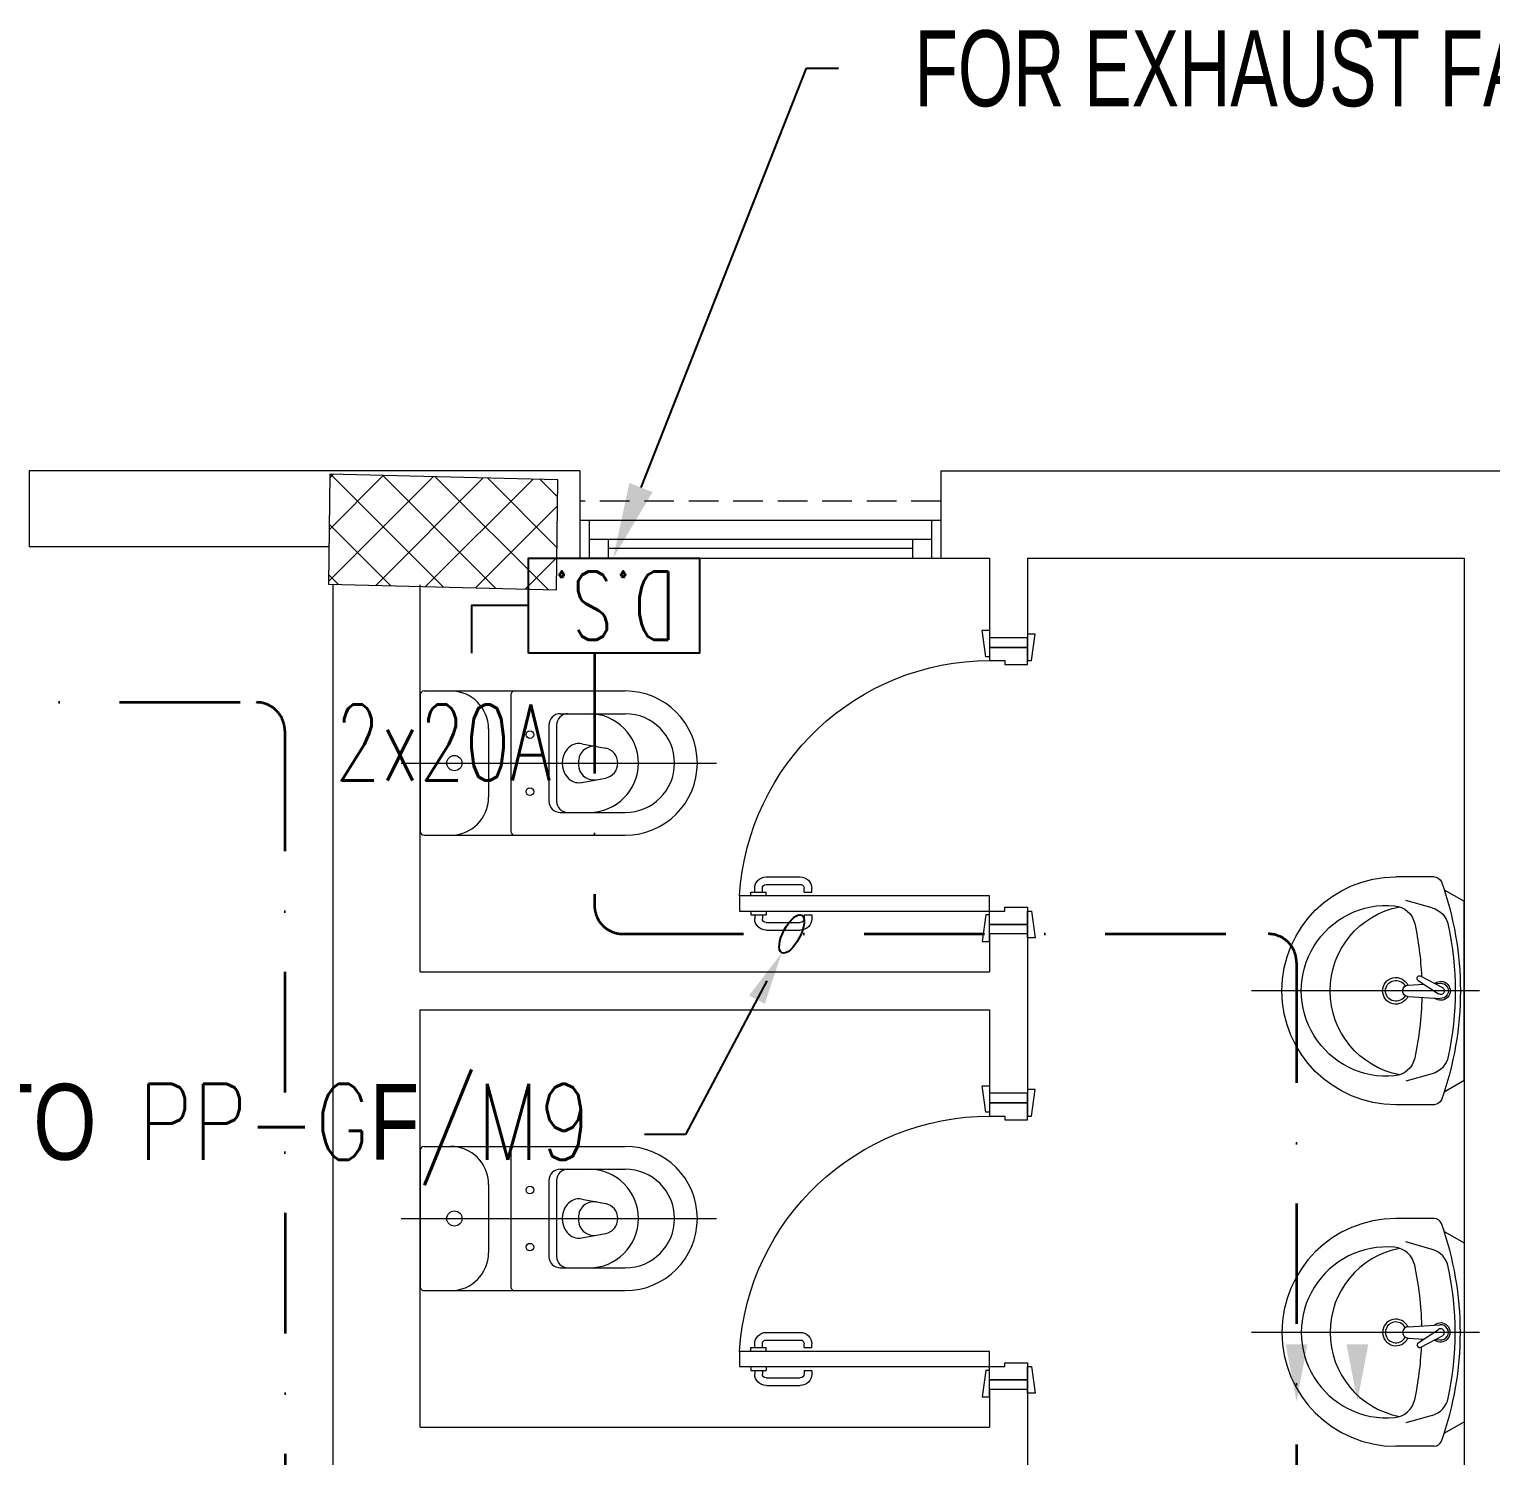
# Model space of a CAD drawing. Header units: inches. Extents: x -12418 to 242017, y -29325 to 19878.
# Drawn here: x 4428 to 8278, y 6208 to 9966 of the extents above; entities that cross this region are included whole.
import ezdxf
from ezdxf import colors
from ezdxf.entities.mleader import LeaderData, LeaderLine
from ezdxf.enums import TextEntityAlignment as Align
from ezdxf.math import Vec2, Vec3

# ---------------------------------------------------------------- set-up
doc = ezdxf.new("R2010")
doc.units = ezdxf.units.IN
doc.header["$LTSCALE"] = 25
doc.header["$MEASUREMENT"] = 0
for name, pattern in [('00-Ground Floor$0$HIDDEN2', [0.1875, 0.125, -0.0625]), ('DASHDOT', [25.4, 12.7, -6.35, 0, -6.35]), ('HIDDEN', [9.525, 6.35, -3.175])]:
    doc.linetypes.add(name, pattern=pattern)
doc.layers.get('0').update_dxf_attribs({"color": 8})
for name, color, linetype, lineweight in [('00-Ground Floor$0$Aluminum', 251, 'Continuous', 5), ('00-Ground Floor$0$C-HYDR-CTCH', 251, 'Continuous', 5), ('00-Ground Floor$0$Hatch', 254, 'Continuous', 5), ('00-Ground Floor$0$Proj', 251, 'Continuous', 5), ('00-Ground Floor$0$SANIT', 250, 'Continuous', 5), ('00-Ground Floor$0$Walls', 251, 'Continuous', 5), ('00-Ground Floor$0$Wooden Joinery', 251, 'Continuous', 5), ('E-LITE-CIRC', 6, 'Continuous', 25), ('E-LITE-CLNG-CNDT', 6, 'DASHDOT', 35), ('E-POWR-CIRC-NUMB', 6, 'Continuous', 25), ('E-POWR-CLNG-CNDT', 6, 'DASHDOT', 35), ('E-POWR-CTRL-NUMB', 6, 'Continuous', 25), ('E-POWR-FLOR-CNDT @ 100', 6, 'HIDDEN', 25), ('E-POWR-TEXT', 6, 'Continuous', 25)]:
    doc.layers.add(name, color=color, linetype=linetype, lineweight=lineweight)
doc.layers.add('E-POWR-IDEN', color=101, linetype='Continuous')
doc.layers.add('e-powr-swch @ 100', color=191, linetype='Continuous')
doc.styles.add('DC_Elc_Romans', font='elc_romans.shx', dxfattribs={"width": 0.7})
doc.styles.add('DC_Simplex', font='SIMPLEX.shx', dxfattribs={"width": 0.7})

# ---------------------------------------------------------------- blocks, each defined once
blk = doc.blocks.new('00-Ground Floor$0$A$C72370EFE')
at = {"layer": '00-Ground Floor$0$Wooden Joinery'}
for p, q in [((-0.01, -0.03), (-0.01, -0.07)), ((0, -0.03), (-0.01, -0.03)), ((0.04, -0.03), (0.05, -0.03)), ((0.05, -0.03), (0.05, -0.07)), ((-0.05, -0.07), (-0.05, -0.16)), ((-0.03, -0.07), (-0.03, -0.16)), ((-0.01, -0.04), (-0.02, -0.04)), ((-0.01, -0.06), (-0.02, -0.06)), ((0, -0.07), (-0.01, -0.07)), ((0.04, -0.07), (0.05, -0.07)), ((0.05, -0.04), (0.06, -0.04)), ((0.05, -0.06), (0.06, -0.06)), ((0.07, -0.07), (0.07, -0.16)), ((0.09, -0.07), (0.09, -0.16)), ((-0.01, -0.17), (-0.02, -0.17)), ((-0.01, -0.19), (-0.02, -0.19)), ((-0.01, -0.17), (-0.01, -0.19)), ((0.05, -0.17), (0.06, -0.17)), ((0.05, -0.17), (0.05, -0.19)), ((0.05, -0.19), (0.06, -0.19))]:
    blk.add_line(p, q, dxfattribs=at)
for centre, radius, start, end in [((-0.02, -0.07), 0.03, 90, 180), ((-0.02, -0.07), 0.01, 90, 180), ((0.06, -0.07), 0.03, 0, 90), ((0.06, -0.07), 0.01, 0, 90), ((-0.02, -0.16), 0.03, 180, 270), ((-0.02, -0.16), 0.01, 180, 270), ((0.06, -0.16), 0.01, 270, 0), ((0.06, -0.16), 0.03, 270, 0)]:
    blk.add_arc(centre, radius, start, end, dxfattribs=at)
blk = doc.blocks.new('00-Ground Floor$0$A$C268A7CF0')
at = {"layer": '00-Ground Floor$0$Wooden Joinery'}
for points in [[(80, 758.8), (80, 768.8), (10, 778.8), (10, 758.8)], [(740, 758.8), (740, 768.8), (810, 778.8), (810, 758.8)], [(70, 658.8), (70, 648.8), (0, 638.8), (0, 658.8)], [(120, 658.8), (120, 0), (80, 0), (80, 658.8)], [(750, 658.8), (750, 648.8), (820, 638.8), (820, 658.8)]]:
    blk.add_lwpolyline(points, close=True, dxfattribs=at)
for points in [[(45, 658.8), (45, 758.8), (20, 758.8), (20, 658.8), (45, 658.8)], [(45, 658.8), (80, 658.8), (80, 698.8), (90, 698.8), (90, 758.8), (45, 758.8), (45, 658.8)], [(775, 658.8), (740, 658.8), (740, 698.8), (730, 698.8), (730, 758.8), (775, 758.8), (775, 658.8)], [(775, 658.8), (775, 758.8), (800, 758.8), (800, 658.8), (775, 658.8)]]:
    blk.add_lwpolyline(points, dxfattribs=at)
blk.add_arc((80, 658.8), 660, 273.4748, 0, dxfattribs=at)
at = {"layer": '00-Ground Floor$0$Wooden Joinery', "xscale": 999.9999999998854, "yscale": 999.9999999998854, "zscale": 999.9999999998854, "rotation": 180}
blk.add_blockref('00-Ground Floor$0$A$C72370EFE', (120, 0), dxfattribs=at)
blk = doc.blocks.new('00-Ground Floor$0$WC manta')
at = {"layer": '00-Ground Floor$0$SANIT'}
for p, q in [((-0.13, 0.18), (-0.13, -0.18)), ((-0.12, 0.19), (0.41, 0.19)), ((0.109, 0.18), (0.109, -0.18)), ((0.239, 0.13), (0.41, 0.13)), ((0.05, 0.09), (0.05, -0.09)), ((0.209, 0.1), (0.209, -0.1)), ((0.229, 0.1), (0.229, -0.1)), ((0.2955, 0.051), (0.3581, 0.0393)), ((-0.18, 0), (0.65, 0)), ((0.2955, -0.051), (0.3581, -0.0393)), ((0.239, -0.13), (0.41, -0.13)), ((-0.12, -0.19), (0.41, -0.19))]:
    blk.add_line(p, q, dxfattribs=at)
for centre, radius in [((0.159, 0.0752), 0.01), ((-0.04, 0), 0.02), ((0.159, -0.0753), 0.01)]:
    blk.add_circle(centre, radius, dxfattribs=at)
for centre, radius, start, end in [((-0.12, 0.18), 0.01, 90, 180), ((-0.05, 0.09), 0.1, 0, 90), ((0.119, 0.18), 0.01, 90, 180), ((0.41, 0), 0.19, 270, 90), ((0.239, 0.1), 0.03, 90, 180), ((0.259, 0.1), 0.03, 90, 180), ((0.3147, 0), 0.13, 270, 90), ((0.41, 0), 0.13, 270, 90), ((0.2882, 0.0117), 0.04, 79.4289, 141.525), ((0.3271, 0.0044), 0.04, 79.4289, 166.4176), ((0.3507, 0), 0.04, 280.5711, 79.4289), ((0.3029, 0), 0.0588, 141.525, 218.475), ((0.3454, 0), 0.0588, 166.4176, 193.5824), ((0.2882, -0.0117), 0.04, 218.475, 280.5711), ((0.3271, -0.0044), 0.04, 193.5824, 280.5711), ((-0.05, -0.09), 0.1, 270, 0), ((0.239, -0.1), 0.03, 180, 270), ((0.259, -0.1), 0.03, 180, 270), ((-0.12, -0.18), 0.01, 180, 270), ((0.119, -0.18), 0.01, 180, 270)]:
    blk.add_arc(centre, radius, start, end, dxfattribs=at)
blk = doc.blocks.new('00-Ground Floor$0$lav-manta 60')
at = {"layer": '00-Ground Floor$0$SANIT'}
for p, q in [((0, 0.04), (0, -0.56)), ((-0.2658, -0.0529), (-0.2358, 0)), ((-0.2358, 0), (0.2358, 0)), ((0.2658, -0.0529), (0.2358, 0)), ((-0.015, -0.1473), (-0.0199, -0.064)), ((0.0274, -0.121), (-0.0078, -0.0673)), ((0.0389, -0.1142), (0.0087, -0.0575)), ((0.0191, -0.077), (0.0199, -0.064)), ((-0.3, -0.0789), (-0.3, -0.18)), ((-0.2185, -0.0841), (-0.2383, -0.1537)), ((0.015, -0.1473), (0.0174, -0.1057)), ((0.2185, -0.0841), (0.2383, -0.1537)), ((0.3, -0.0789), (0.3, -0.18))]:
    blk.add_line(p, q, dxfattribs=at)
for centre, radius, start, end in [((0, -0.8557), 0.8457, 70.1771, 109.8229), ((0, -0.8696), 0.8457, 78.1914, 101.8086), ((0, -0.0617), 0.025, 320.7474, 220.368), ((-0.28, -0.0789), 0.02, 109.8229, 180), ((-0.1608, -0.1006), 0.06, 101.8086, 164.0794), ((0, -0.0617), 0.02, 353.2671, 186.682), ((0, -0.0617), 0.00966, 25.4127, 215.9577), ((0.1608, -0.1006), 0.06, 15.9206, 78.1914), ((0.28, -0.0789), 0.02, 0, 70.1771), ((0, -0.9572), 0.8457, 91.1572, 102.0883), ((0, -0.9572), 0.8457, 88.5486, 88.844), ((0.0332, -0.1176), 0.00666, 210.6852, 30.6852), ((0, -0.9572), 0.8457, 77.9117, 87.4274), ((-0.1645, -0.189), 0.06, 102.0883, 174.8142), ((0, -0.18), 0.035, 115.3106, 64.6894), ((0, -0.1473), 0.015, 180, 0), ((0.1645, -0.189), 0.06, 5.1858, 77.9117), ((0, -0.18), 0.3, 180, 0), ((0, -0.2039), 0.2252, 174.8142, 5.1858), ((0, -0.1282), 0.2252, 190.6097, 349.3903), ((0, -0.18), 0.0275, 117.1496, 62.8504)]:
    blk.add_arc(centre, radius, start, end, dxfattribs=at)
blk = doc.blocks.new('00-Ground Floor')
at = {"layer": '00-Ground Floor$0$Hatch'}
h = blk.add_hatch(dxfattribs=at)
h.set_pattern_fill('ANSI37', color=256, scale=30)
h.set_pattern_definition([(45, (-1981.42, -13099.68), (-67.35192, 67.35192), []), (135, (-1981.42, -13099.68), (-67.35192, -67.35192), [])])
h.paths.add_polyline_path([(48971.2, 8818.2), (48367.3, 8810.1), (48371.2, 8521.7), (48975.1, 8529.8)])
h.paths.add_polyline_path([(41810.5, 8810.5), (41227, 8805), (41207, 8513.7), (41790.5, 8519.1)])
h.paths.add_polyline_path([(27433.5, 8803.1), (26834.4, 8799), (26828.7, 8506), (27427.8, 8510)])
h.paths.add_polyline_path([(34618.7, 8805.3), (34017.5, 8797.8), (34009.3, 8512.1), (34610.5, 8519.6)])
h.paths.add_polyline_path([(20214.3, 8812.4), (19607.8, 8790.5), (19622.4, 8498), (20228.8, 8519.8)])
h.paths.add_polyline_path([(13477.7, 8802), (12255.7, 8825.9), (12249.3, 8529.8), (13471.3, 8505.8)])
h.paths.add_polyline_path([(13491.8, 1601.9), (12276.8, 1586.2), (12263.3, 1293.7), (13478.3, 1309.4)])
h.paths.add_polyline_path([(13465.7, -5591.3), (12262.6, -5607.3), (12256.9, -5900.3), (13460, -5884.3)])
h.paths.add_polyline_path([(13484.2, -12790), (12287.5, -12801.4), (12290.4, -13095.9), (13487, -13084.4)])
h.paths.add_polyline_path([(5849.2, -12787.9), (5245.6, -12791.6), (5256.3, -13077.1), (5859.8, -13073.4)])
h.paths.add_polyline_path([(5833.8, -5589.9), (5236.9, -5588.3), (5236.8, -5889.5), (5833.6, -5891)])
h.paths.add_polyline_path([(5843.6, 1599.7), (5224.3, 1600.9), (5213.7, 1298), (5833, 1296.7)])
h.paths.add_polyline_path([(5820.3, 8779.1), (5219.7, 8793.5), (5216, 8503.9), (5816.7, 8489.4)])
h.paths.add_polyline_path([(-1378.8, 8777.2), (-1981.4, 8799.9), (-1979.5, 8511.6), (-1376.9, 8488.9)])
h.paths.add_polyline_path([(-1371.1, -5601.1), (-1973.1, -5608.1), (-1969.7, -5899.7), (-1367.7, -5892.7)])
h.paths.add_polyline_path([(-1353.5, -12795.7), (-1951.9, -12796.7), (-1947.1, -13097.4), (-1348.7, -13096.4)])
h.paths.add_polyline_path([(20233.2, -12782.5), (19627.5, -12795.4), (19633.2, -13096.6), (20238.9, -13083.7)])
h.paths.add_polyline_path([(20226.6, -5590), (19632.3, -5607.6), (19634.4, -5904.1), (20228.7, -5886.6)])
h.paths.add_polyline_path([(20217.9, 1618), (19619, 1610.4), (19623, 1310.2), (20221.9, 1317.9)])
h.paths.add_polyline_path([(27418.3, 1602.8), (26816.3, 1607.5), (26820.6, 1315.3), (27422.5, 1310.7)])
h.paths.add_polyline_path([(27422, -5579.9), (26818.1, -5597.5), (26831.6, -5897.5), (27431.7, -5876.5)])
h.paths.add_polyline_path([(27438.1, -12795.9), (26834.3, -12789.3), (26831.9, -13075), (27435.7, -13081.6)])
h.paths.add_polyline_path([(34636.6, -12785.4), (34039.3, -12800), (34048.3, -13099.7), (34645.6, -13085.1)])
h.paths.add_polyline_path([(34629.3, -5597.1), (34028, -5595.2), (34029.2, -5892.4), (34630.4, -5894.3)])
h.paths.add_polyline_path([(34592.8, 1606.7), (34012, 1611.4), (34031.7, 1321.6), (34612.5, 1316.9)])
h.paths.add_polyline_path([(41796.2, 1606), (41198.6, 1619.8), (41200.6, 1327.8), (41798.2, 1314.1)])
h.paths.add_polyline_path([(41797.2, -5592.6), (41228.8, -5600.2), (41230.6, -5894.3), (41799, -5886.7)])
h.paths.add_polyline_path([(41834.3, -12789.7), (41229, -12792.4), (41230.4, -13096.9), (41835.6, -13094.3)])
h.paths.add_polyline_path([(49008.5, -12790.2), (48420.5, -12774.1), (48407.3, -13081.4), (48995.3, -13097.4)])
h.paths.add_polyline_path([(48992.7, -5590.8), (48389.5, -5589.7), (48387.5, -5886.2), (48990.7, -5887.3)])
at = {"layer": '00-Ground Floor$0$Aluminum'}
for p, q in [((5878.1, 8672.6, 0), (6829.5, 8672.6, 0)), ((5903.1, 8672.6, 0), (5903.1, 8572.6, 0)), ((6804.5, 8672.6, 0), (6804.5, 8572.6, 0)), ((5903.1, 8622.6, 0), (6804.5, 8622.6, 0)), ((5953.1, 8622.6, 0), (5953.1, 8572.6, 0)), ((6754.5, 8597.6, 0), (5953.1, 8597.6, 0)), ((6754.5, 8622.6, 0), (6754.5, 8572.6, 0)), ((5878.1, 8572.6, 0), (6829.5, 8572.6, 0))]:
    blk.add_line(p, q, dxfattribs=at)
at = {"layer": '00-Ground Floor$0$C-HYDR-CTCH', "flags": 128}
blk.add_lwpolyline([(5816.7, 8489.4), (5820.3, 8779.1), (5219.7, 8793.5), (5216, 8503.9), (5816.7, 8489.4)], dxfattribs=at)
at = {"layer": '00-Ground Floor$0$Proj', "linetype": '00-Ground Floor$0$HIDDEN2', "ltscale": 25}
blk.add_line((6829.5, 8722.6, 0), (5878.1, 8722.6, 0), dxfattribs=at)
at = {"layer": '00-Ground Floor$0$Walls'}
for p, q in [((4427.9, 8802.6, 0), (4427.9, 8602.4, 0)), ((5878.1, 8802.6, 0), (4427.9, 8802.6, 0)), ((5878.1, 8802.6, 0), (5878.1, 8572.6, 0)), ((6829.5, 8802.6, 0), (8753, 8802.6, 0)), ((6829.5, 8802.6, 0), (6829.5, 8572.6, 0)), ((5217.3, 8602.7), (4427.9, 8602.4, 0)), ((5817.7, 8573.3), (5878.1, 8572.6, 0)), ((6829.5, 8572.6, 0), (6957.9, 8572.6, 0)), ((6957.9, 8572.6, 0), (6957.9, 8362.6, 0)), ((7057.9, 8572.6, 0), (8207.9, 8572.6, 0)), ((7057.9, 8572.6, 0), (7057.9, 8362.6, 0)), ((8207.9, 8572.6, 0), (8207.9, 4962.6, 0)), ((5227.9, 8502.6, 0), (5227.9, 3292.6, 0)), ((5457.9, 7482.6, 0), (5457.9, 8502.6, 0)), ((7057.9, 8362.6, 0), (6957.9, 8362.6, 0)), ((6957.9, 7582.6, 0), (6957.9, 7482.6, 0)), ((7057.9, 7582.6, 0), (6957.9, 7582.6, 0)), ((7057.9, 7582.6, 0), (7057.9, 7162.6, 0)), ((5457.9, 7482.6, 0), (6957.9, 7482.6, 0)), ((5457.9, 6282.6, 0), (5457.9, 7382.6, 0)), ((5457.9, 7382.6, 0), (6957.9, 7382.6, 0)), ((6957.9, 7382.6, 0), (6957.9, 7162.6, 0)), ((7057.9, 7162.6, 0), (6957.9, 7162.6, 0)), ((6957.9, 6382.6, 0), (6957.9, 6282.6, 0)), ((7057.9, 6382.6, 0), (6957.9, 6382.6, 0)), ((7057.9, 6382.6, 0), (7057.9, 5962.6, 0)), ((5457.9, 6282.6, 0), (6957.9, 6282.6, 0))]:
    blk.add_line(p, q, dxfattribs=at)
at = {"layer": '00-Ground Floor$0$SANIT', "xscale": 999.9999999999995, "yscale": 999.9999999999995, "zscale": 999.9999999999995}
for p in [(5587.9, 8032.6, 0), (5587.9, 6832.6, 0)]:
    blk.add_blockref('00-Ground Floor$0$WC manta', p, dxfattribs=at)
at = {"layer": '00-Ground Floor$0$SANIT', "yscale": 1000.000000000223, "zscale": 1000.000000000223, "rotation": 270}
for p, xscale in [((8207.9, 7432.6, 0), -1000.000000000223), ((8207.9, 6532.6, 0), 1000.000000000223)]:
    blk.add_blockref('00-Ground Floor$0$lav-manta 60', p, dxfattribs=dict(at, xscale=xscale))
at = {"layer": '00-Ground Floor$0$Wooden Joinery', "xscale": -1, "rotation": 270}
for p in [(6299.1, 7562.6, 0), (6299.1, 6362.6, 0)]:
    blk.add_blockref('00-Ground Floor$0$A$C268A7CF0', p, dxfattribs=at)
blk = doc.blocks.new('*U25')
blk.add_hatch(color=256).paths.add_polyline_path([(0.287, 0), (0, 1.5), (-0.287, 0)])
blk = doc.blocks.new('*U28')
blk.add_lwpolyline([(-2.25, -2.5), (-2.25, 0), (2.25, 0), (2.25, -2.5)], close=True)
blk.add_lwpolyline([(-2.25, -1.25), (-3.75, -1.25), (-3.75, -2.5)])
at = {"layer": 'E-POWR-CIRC-NUMB', "style": 'DC_Simplex', "width": 0.7, "flags": 8}
blk.add_attdef('CIRCUIT', (4.233, 3.688), '', height=2, rotation=360, dxfattribs=at)
at = {"layer": 'E-POWR-CTRL-NUMB', "style": 'DC_Simplex', "width": 0.7, "flags": 8}
blk.add_attdef('AMPER', text='', height=2, rotation=360, dxfattribs=at).set_placement((4.233, 1.25), align=Align.MIDDLE_LEFT)
at = {"layer": 'E-POWR-IDEN', "style": 'DC_Simplex', "width": 0.7, "flags": 8}
blk.add_attdef('TYPE', text='', height=1.8, rotation=180, dxfattribs=at).set_placement((0, -1.25), align=Align.MIDDLE_CENTER)
blk = doc.blocks.new('ARR0W')
at = {"color": 45}
blk.add_ellipse((0, 0), major_axis=(0.4, 0), ratio=0.4, dxfattribs=at)
at = {"color": 45, "ltscale": 0.5}
blk.add_solid([(-1.4, 0.167), (-0.4, 0), (-1.4, -0.167)], dxfattribs=at)

msp = doc.modelspace()

# ---------------------------------------------------------------- linework, layer by layer
at = {"layer": 'E-POWR-CLNG-CNDT', "elevation": 0}
msp.add_lwpolyline([(1049.6, 8602.6), (1437.5, 8214.7, 0.198912), (1490.5, 8192.7), (5026.2, 8192.7, -0.414089), (5101.2, 8117.7), (5102.9, 3986.4)], format="xyb", dxfattribs=at)
at = {"layer": 'E-POWR-CLNG-CNDT'}
msp.add_lwpolyline([(5916.9, 8322.6), (5916.9, 7657.5, 0.414214), (5991.9, 7582.5), (7691.3, 7582.5, -0.414214), (7766.3, 7507.5), (7766.3, -997.4)], format="xyb", dxfattribs=at)

# ---------------------------------------------------------------- block references
at = {"layer": 'E-LITE-CLNG-CNDT'}
msp.add_blockref('00-Ground Floor', (0, 0), dxfattribs=at)
at = {"layer": 'E-POWR-FLOR-CNDT @ 100', "xscale": 100, "yscale": 100, "zscale": 100, "rotation": 180}
for p in [(7766.3, 6501.2), (7926.6, 6501.2, 0)]:
    msp.add_blockref('*U25', p, dxfattribs=at)
at = {"layer": 'e-powr-swch @ 100'}
ref = msp.add_blockref('*U28', (5968.3, 8572.6, 0), dxfattribs=dict(at, xscale=100, yscale=100, zscale=100))
ref.add_attrib('TYPE', 'D.S.', dxfattribs={"layer": 'E-POWR-IDEN', "height": 180, "rotation": 180, "style": 'DC_Simplex', "width": 0.7, "flags": 8}).set_placement((5968.3, 8447.6, 0), align=Align.MIDDLE_CENTER)
ref.add_attrib('AMPER', '2x20A', dxfattribs={"layer": 'E-POWR-CTRL-NUMB', "height": 200, "rotation": 360, "style": 'DC_Simplex', "width": 0.7, "flags": 8}).set_placement((5233.3, 8087.1, 0), align=Align.MIDDLE_LEFT)

# ---------------------------------------------------------------- leaders
at = {"layer": 'E-LITE-CIRC'}
ml = msp.add_multileader_mtext('Standard', dxfattribs=at)
ml.set_content('{\\Fdc_el_romans|c0;\\W0.8;TO\\Fromans|c0; \\Fsimplex|c0;PP-G\\Fdc_el_romans|c0;F\\Fsimplex|c0;/M9}', color=256, style='DC_Simplex')
ml.set_leader_properties()
ml.set_arrow_properties(name='ARR0W')
ml.build(insert=Vec2(0, 0))
ml.multileader.update_dxf_attribs({"dogleg_length": 200, "arrow_head_size": 140, "scale": 100})
ctx = ml.context
ctx.base_point, ctx.scale, ctx.char_height, ctx.arrow_head_size, ctx.landing_gap_size, ctx.plane_origin, ctx.plane_x_axis, ctx.plane_y_axis = Vec3(4038.7, 7054.2), 100, 200, 140, 140, Vec3(14999.4, 10.1), Vec3(1, 0.000001, 0), Vec3(-0.000001, 1, 0)
ctx.text_align_type = 2
notes = []
notes.append((ctx, [(1, (1, 1, 0), (6157.1, 7054.2), (-1, -0.000001, 0), 108.8, [(0, [(6436.5, 7582.5)], 0, [])])]))
ctx.mtext.insert, ctx.mtext.text_direction, ctx.mtext.rotation, ctx.mtext.alignment, ctx.mtext.flow_direction = Vec3(5908.3, 7187.5), Vec3(1, 0.000001, 0), 0.000001, 3, 5
at = {"layer": 'E-POWR-TEXT'}
ml = msp.add_multileader_mtext('Standard', dxfattribs=at)
ml.set_content('FOR EXHAUST FAN EF-1', color=256, style='DC_Elc_Romans')
ml.set_leader_properties(color=45)
ml.build(insert=Vec2(0, 0))
ml.multileader.update_dxf_attribs({"dogleg_length": 2, "arrow_head_size": 200, "scale": 100})
ctx = ml.context
ctx.base_point, ctx.scale, ctx.char_height, ctx.arrow_head_size, ctx.landing_gap_size, ctx.plane_origin = Vec3(6559.8, 9863.2), 100, 200, 200, 200, Vec3(3783.2, 7495.4)
notes.append((ctx, [(0, (1, 1, 0), (6475.2, 9863.2), (1, 0), 84.7, [(0, [(5966.1, 8572.6)], 0, [])])]))
ctx.mtext.insert, ctx.mtext.flow_direction = Vec3(6759.8, 9963.2), 5
for ctx, leaders in notes:
    for number, flags, end, landing, length, lines in leaders:
        leader = LeaderData()
        leader.index, (leader.has_last_leader_line, leader.has_dogleg_vector, leader.attachment_direction) = number, flags
        leader.last_leader_point, leader.dogleg_vector, leader.dogleg_length = Vec3(end), Vec3(landing), length
        for number, points, colour, breaks in lines:
            line = LeaderLine()
            line.index, line.vertices, line.color, line.breaks = number, Vec3.list(points), colors.encode_raw_color(colour), breaks
            leader.lines.append(line)
        ctx.leaders.append(leader)

doc.saveas('drawing.dxf')
